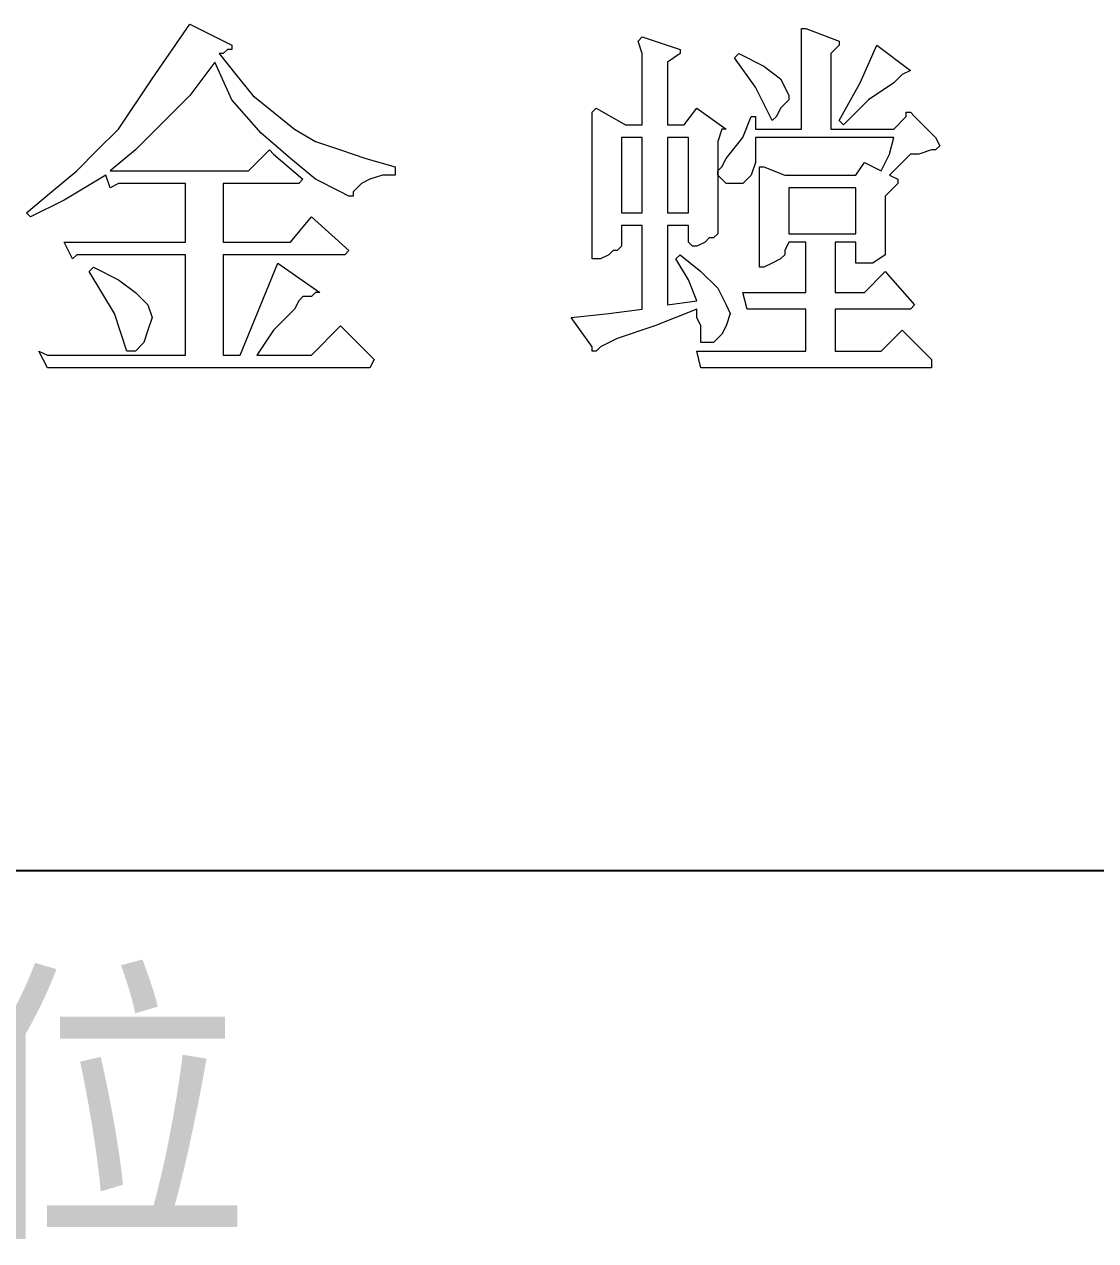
# Model space of a CAD drawing. Header units: millimetres. Extents: x -114775 to 228300, y -175499 to 108657.
# Drawn here: x -86102.6 to -85667.7, y -57708.8 to -57214.9 of the extents above; entities that cross this region are included whole.
import ezdxf
from ezdxf.enums import TextEntityAlignment as Align

# ---------------------------------------------------------------- set-up
doc = ezdxf.new("R2010")
doc.units = ezdxf.units.MM
doc.header["$LTSCALE"] = 1000
doc.layers.get('0').update_dxf_attribs({"linetype": 'CONTINUOUS'})
doc.layers.add('W-图框', color=251, linetype='CONTINUOUS')
doc.styles.add('WORD-2', font='simhei.ttf')
doc.styles.add('WORD-3', font='')
doc.styles.add('黑体', font='simhei.ttf')
doc.styles.get('WORD-3').set_extended_font_data('SimSun')

# ---------------------------------------------------------------- blocks, each defined once
blk = doc.blocks.new('gslogo')
at = {"color": 251, "lineweight": 0}
for p, q in [((5196.375, -2065.357), (5196.844, -2064.68)), ((5196.844, -2064.68), (5197.364, -2064.94)), ((5202.415, -2064.888), (5202.467, -2064.836)), ((5202.467, -2064.836), (5202.936, -2064.992)), ((5204.446, -2064.94), (5204.446, -2064.732)), ((5204.446, -2064.732), (5204.498, -2064.732)), ((5204.498, -2064.732), (5204.914, -2064.888)), ((5197.312, -2064.992), (5197.26, -2065.044)), ((5197.364, -2064.992), (5197.312, -2064.992)), ((5197.364, -2064.94), (5197.364, -2064.992)), ((5202.467, -2065.044), (5202.415, -2064.888)), ((5202.936, -2064.992), (5202.936, -2065.044)), ((5204.446, -2065.201), (5204.446, -2064.94)), ((5204.914, -2064.94), (5204.81, -2065.044)), ((5204.914, -2064.888), (5204.914, -2064.94)), ((5205.175, -2065.409), (5205.383, -2064.94)), ((5205.383, -2064.94), (5205.799, -2065.253)), ((5205.383, -2064.94), (5205.383, -2064.94)), ((5197.156, -2065.149), (5196.844, -2065.565)), ((5197.364, -2065.617), (5197.156, -2065.149)), ((5197.156, -2065.149), (5197.156, -2065.149)), ((5197.26, -2065.044), (5197.208, -2065.044)), ((5197.208, -2065.044), (5197.417, -2065.305)), ((5202.467, -2065.201), (5202.467, -2065.044)), ((5202.936, -2065.044), (5202.779, -2065.149)), ((5202.779, -2065.149), (5202.779, -2065.93)), ((5203.612, -2065.096), (5203.665, -2065.044)), ((5203.873, -2065.461), (5203.612, -2065.096)), ((5203.665, -2065.044), (5203.977, -2065.201)), ((5203.665, -2065.044), (5203.665, -2065.044)), ((5204.81, -2065.044), (5204.81, -2065.982)), ((5197.417, -2065.305), (5197.625, -2065.565)), ((5202.467, -2065.93), (5202.467, -2065.201)), ((5203.977, -2065.201), (5204.185, -2065.357)), ((5204.446, -2065.982), (5204.446, -2065.201)), ((5205.695, -2065.305), (5205.591, -2065.409)), ((5205.799, -2065.253), (5205.695, -2065.305)), ((5205.799, -2065.253), (5205.799, -2065.253)), ((5195.959, -2065.982), (5196.375, -2065.357)), ((5204.081, -2065.877), (5203.873, -2065.461)), ((5204.185, -2065.357), (5204.237, -2065.461)), ((5204.237, -2065.461), (5204.289, -2065.565)), ((5204.914, -2065.877), (5205.175, -2065.409)), ((5205.591, -2065.409), (5205.279, -2065.617)), ((5196.844, -2065.565), (5196.479, -2065.93)), ((5197.729, -2066.034), (5197.364, -2065.617)), ((5197.625, -2065.565), (5197.885, -2065.773)), ((5204.289, -2065.617), (5204.185, -2065.721)), ((5204.289, -2065.565), (5204.289, -2065.617)), ((5205.279, -2065.617), (5204.966, -2065.93)), ((5197.885, -2065.773), (5198.145, -2065.982)), ((5201.842, -2065.773), (5201.894, -2065.721)), ((5201.842, -2065.93), (5201.842, -2065.773)), ((5201.894, -2065.721), (5202.259, -2065.93)), ((5202.988, -2065.93), (5203.144, -2065.721)), ((5203.144, -2065.721), (5203.144, -2065.721)), ((5203.144, -2065.721), (5203.508, -2065.982)), ((5204.185, -2065.721), (5204.133, -2065.825)), ((5205.747, -2065.825), (5205.747, -2065.773)), ((5205.747, -2065.773), (5205.799, -2065.773)), ((5205.799, -2065.773), (5205.851, -2065.825)), ((5196.479, -2065.93), (5196.167, -2066.242)), ((5201.842, -2066.034), (5201.842, -2065.93)), ((5202.259, -2065.93), (5202.467, -2065.93)), ((5202.467, -2065.93), (5202.467, -2065.93)), ((5202.779, -2065.93), (5202.988, -2065.93)), ((5203.717, -2066.086), (5203.821, -2065.825)), ((5203.821, -2065.825), (5203.873, -2065.825)), ((5203.873, -2065.825), (5203.873, -2065.877)), ((5203.873, -2065.877), (5203.873, -2065.982)), ((5204.133, -2065.825), (5204.081, -2065.877)), ((5204.966, -2065.93), (5204.914, -2065.877)), ((5205.591, -2065.982), (5205.747, -2065.825)), ((5205.851, -2065.825), (5206.008, -2065.982)), ((5195.698, -2066.242), (5195.959, -2065.982)), ((5198.093, -2066.346), (5197.729, -2066.034)), ((5198.145, -2065.982), (5198.406, -2066.138)), ((5201.842, -2067.179), (5201.842, -2066.034)), ((5202.467, -2066.086), (5202.207, -2066.086)), ((5202.207, -2066.086), (5202.207, -2067.023)), ((5202.467, -2067.023), (5202.467, -2066.086)), ((5202.779, -2066.086), (5202.779, -2067.023)), ((5203.04, -2066.086), (5202.779, -2066.086)), ((5202.779, -2066.086), (5202.779, -2066.086)), ((5203.04, -2067.023), (5203.04, -2066.086)), ((5203.456, -2065.982), (5203.404, -2066.138)), ((5203.508, -2065.982), (5203.456, -2065.982)), ((5203.508, -2066.346), (5203.717, -2066.086)), ((5203.873, -2065.982), (5204.446, -2065.982)), ((5205.591, -2066.086), (5203.873, -2066.086)), ((5203.873, -2066.086), (5203.873, -2066.398)), ((5204.446, -2065.982), (5204.446, -2065.982)), ((5204.81, -2065.982), (5205.591, -2065.982)), ((5205.539, -2066.294), (5205.591, -2066.086)), ((5206.008, -2065.982), (5206.112, -2066.086)), ((5206.112, -2066.086), (5206.164, -2066.19)), ((5195.438, -2066.502), (5195.698, -2066.242)), ((5196.167, -2066.242), (5195.855, -2066.502)), ((5197.781, -2066.294), (5197.833, -2066.242)), ((5197.833, -2066.242), (5197.885, -2066.294)), ((5198.406, -2066.138), (5198.718, -2066.242)), ((5198.718, -2066.242), (5199.031, -2066.346)), ((5203.404, -2066.138), (5203.404, -2066.919)), ((5206.06, -2066.242), (5205.903, -2066.294)), ((5206.112, -2066.242), (5206.06, -2066.242)), ((5206.164, -2066.19), (5206.112, -2066.242)), ((5197.573, -2066.502), (5197.781, -2066.294)), ((5197.885, -2066.294), (5198.25, -2066.606)), ((5198.406, -2066.606), (5198.093, -2066.346)), ((5199.031, -2066.346), (5199.395, -2066.45)), ((5203.456, -2066.45), (5203.508, -2066.346)), ((5205.435, -2066.502), (5205.539, -2066.294)), ((5205.799, -2066.294), (5205.695, -2066.398)), ((5205.903, -2066.294), (5205.799, -2066.294)), ((5195.126, -2066.763), (5195.438, -2066.502)), ((5195.855, -2066.502), (5195.907, -2066.502)), ((5195.907, -2066.502), (5196.011, -2066.502)), ((5196.011, -2066.502), (5197.573, -2066.502)), ((5199.395, -2066.45), (5199.395, -2066.554)), ((5203.404, -2066.502), (5203.456, -2066.45)), ((5203.404, -2066.554), (5203.404, -2066.502)), ((5203.873, -2066.398), (5203.821, -2066.554)), ((5203.925, -2066.606), (5203.925, -2066.45)), ((5203.925, -2066.45), (5203.977, -2066.45)), ((5203.977, -2066.45), (5204.237, -2066.554)), ((5205.122, -2066.554), (5205.227, -2066.398)), ((5205.227, -2066.398), (5205.227, -2066.398)), ((5205.227, -2066.398), (5205.435, -2066.502)), ((5205.695, -2066.398), (5205.539, -2066.554)), ((5195.802, -2066.554), (5195.282, -2066.867)), ((5195.855, -2066.711), (5195.802, -2066.554)), ((5195.959, -2066.658), (5195.855, -2066.711)), ((5196.063, -2066.658), (5195.959, -2066.658)), ((5196.792, -2066.658), (5196.063, -2066.658)), ((5196.792, -2067.387), (5196.792, -2066.658)), ((5198.198, -2066.658), (5197.26, -2066.658)), ((5197.26, -2066.658), (5197.26, -2067.387)), ((5198.25, -2066.606), (5198.198, -2066.658)), ((5198.718, -2066.763), (5198.406, -2066.606)), ((5198.979, -2066.658), (5198.874, -2066.763)), ((5199.083, -2066.606), (5198.979, -2066.658)), ((5199.239, -2066.554), (5199.083, -2066.606)), ((5199.395, -2066.554), (5199.239, -2066.554)), ((5203.456, -2066.606), (5203.404, -2066.554)), ((5203.508, -2066.658), (5203.456, -2066.606)), ((5203.612, -2066.658), (5203.508, -2066.658)), ((5203.717, -2066.658), (5203.612, -2066.658)), ((5203.821, -2066.554), (5203.717, -2066.658)), ((5203.925, -2066.763), (5203.925, -2066.606)), ((5204.237, -2066.554), (5205.122, -2066.554)), ((5205.643, -2066.658), (5205.487, -2066.815)), ((5205.539, -2066.554), (5205.643, -2066.606)), ((5205.643, -2066.606), (5205.643, -2066.658)), ((5194.813, -2067.023), (5195.126, -2066.763)), ((5198.822, -2066.815), (5198.718, -2066.763)), ((5198.874, -2066.815), (5198.822, -2066.815)), ((5198.874, -2066.763), (5198.874, -2066.815)), ((5203.925, -2067.387), (5203.925, -2066.763)), ((5205.122, -2066.711), (5204.289, -2066.711)), ((5204.289, -2066.711), (5204.289, -2067.283)), ((5205.122, -2067.283), (5205.122, -2066.711)), ((5205.487, -2066.815), (5205.487, -2067.179)), ((5195.282, -2066.867), (5194.865, -2067.075)), ((5203.404, -2066.919), (5203.404, -2067.231)), ((5194.865, -2067.075), (5194.813, -2067.023)), ((5198.093, -2067.387), (5198.354, -2067.075)), ((5198.354, -2067.075), (5198.822, -2067.492)), ((5202.207, -2067.023), (5202.467, -2067.023)), ((5202.467, -2067.023), (5202.467, -2067.023)), ((5202.779, -2067.023), (5203.04, -2067.023)), ((5201.842, -2067.387), (5201.842, -2067.179)), ((5202.467, -2067.179), (5202.207, -2067.179)), ((5202.207, -2067.179), (5202.207, -2067.439)), ((5202.467, -2068.22), (5202.467, -2067.179)), ((5203.04, -2067.179), (5202.779, -2067.179)), ((5202.779, -2067.179), (5202.779, -2068.168)), ((5203.04, -2067.387), (5203.04, -2067.179)), ((5203.404, -2067.283), (5203.352, -2067.335)), ((5203.404, -2067.231), (5203.404, -2067.283)), ((5204.289, -2067.283), (5205.122, -2067.283)), ((5205.122, -2067.283), (5205.122, -2067.283)), ((5205.487, -2067.179), (5205.487, -2067.283)), ((5205.487, -2067.283), (5205.487, -2067.387)), ((5195.386, -2067.596), (5195.282, -2067.387)), ((5195.282, -2067.387), (5195.386, -2067.387)), ((5195.386, -2067.387), (5195.49, -2067.387)), ((5195.49, -2067.387), (5196.792, -2067.387)), ((5197.26, -2067.387), (5198.093, -2067.387)), ((5201.842, -2067.544), (5201.842, -2067.387)), ((5202.207, -2067.439), (5202.155, -2067.492)), ((5202.207, -2067.439), (5202.207, -2067.439)), ((5203.092, -2067.439), (5203.04, -2067.387)), ((5203.04, -2067.387), (5203.04, -2067.387)), ((5203.144, -2067.439), (5203.092, -2067.439)), ((5203.248, -2067.387), (5203.144, -2067.439)), ((5203.3, -2067.335), (5203.248, -2067.387)), ((5203.352, -2067.335), (5203.3, -2067.335)), ((5203.925, -2067.648), (5203.925, -2067.387)), ((5204.289, -2067.387), (5204.237, -2067.492)), ((5204.498, -2067.387), (5204.289, -2067.387)), ((5204.498, -2068.012), (5204.498, -2067.387)), ((5205.122, -2067.387), (5204.862, -2067.387)), ((5204.862, -2067.387), (5204.862, -2068.012)), ((5205.122, -2067.596), (5205.122, -2067.387)), ((5205.487, -2067.387), (5205.487, -2067.492)), ((5195.438, -2067.544), (5195.386, -2067.596)), ((5195.542, -2067.544), (5195.438, -2067.544)), ((5196.792, -2067.544), (5195.542, -2067.544)), ((5196.792, -2068.793), (5196.792, -2067.544)), ((5198.77, -2067.544), (5197.26, -2067.544)), ((5197.26, -2067.544), (5197.26, -2068.793)), ((5198.822, -2067.492), (5198.77, -2067.544)), ((5201.842, -2067.596), (5201.842, -2067.544)), ((5201.894, -2067.596), (5201.842, -2067.596)), ((5201.946, -2067.596), (5201.894, -2067.596)), ((5202.05, -2067.544), (5201.946, -2067.596)), ((5202.103, -2067.492), (5202.05, -2067.544)), ((5202.155, -2067.492), (5202.103, -2067.492)), ((5202.884, -2067.596), (5202.936, -2067.544)), ((5203.04, -2067.856), (5202.884, -2067.596)), ((5202.936, -2067.544), (5203.196, -2067.752)), ((5204.185, -2067.596), (5204.081, -2067.648)), ((5204.237, -2067.544), (5204.185, -2067.596)), ((5204.237, -2067.492), (5204.237, -2067.544)), ((5205.122, -2067.648), (5205.122, -2067.596)), ((5205.487, -2067.544), (5205.331, -2067.648)), ((5205.487, -2067.492), (5205.487, -2067.492)), ((5205.487, -2067.492), (5205.487, -2067.544)), ((5195.594, -2067.752), (5195.646, -2067.7)), ((5195.907, -2068.273), (5195.594, -2067.752)), ((5195.646, -2067.7), (5195.959, -2067.856)), ((5195.646, -2067.7), (5195.646, -2067.7)), ((5197.469, -2068.793), (5197.937, -2067.648)), ((5197.937, -2067.648), (5198.458, -2068.012)), ((5203.196, -2067.752), (5203.404, -2067.96)), ((5203.925, -2067.7), (5203.925, -2067.648)), ((5203.977, -2067.7), (5203.925, -2067.7)), ((5203.925, -2067.7), (5203.925, -2067.7)), ((5204.081, -2067.648), (5203.977, -2067.7)), ((5205.331, -2067.648), (5205.122, -2067.648)), ((5205.122, -2067.648), (5205.122, -2067.648)), ((5205.227, -2068.012), (5205.487, -2067.752)), ((5205.487, -2067.752), (5205.851, -2068.168)), ((5195.959, -2067.856), (5196.167, -2068.012)), ((5203.144, -2068.116), (5203.04, -2067.856)), ((5196.167, -2068.012), (5196.323, -2068.168)), ((5198.406, -2068.012), (5198.354, -2068.064)), ((5198.458, -2068.012), (5198.406, -2068.012)), ((5203.404, -2067.96), (5203.508, -2068.168)), ((5203.769, -2068.22), (5203.717, -2068.012)), ((5203.717, -2068.012), (5203.769, -2068.012)), ((5203.769, -2068.012), (5203.873, -2068.012)), ((5203.873, -2068.012), (5204.498, -2068.012)), ((5204.862, -2068.012), (5205.227, -2068.012)), ((5196.323, -2068.168), (5196.375, -2068.325)), ((5198.198, -2068.116), (5198.145, -2068.22)), ((5198.25, -2068.064), (5198.198, -2068.116)), ((5198.302, -2068.064), (5198.25, -2068.064)), ((5198.354, -2068.064), (5198.302, -2068.064)), ((5202.779, -2068.168), (5203.144, -2068.116)), ((5203.508, -2068.168), (5203.56, -2068.273)), ((5205.851, -2068.168), (5205.799, -2068.22)), ((5196.063, -2068.741), (5195.907, -2068.273)), ((5196.375, -2068.325), (5196.323, -2068.481)), ((5198.145, -2068.22), (5197.885, -2068.481)), ((5201.582, -2068.325), (5202.05, -2068.273)), ((5201.842, -2068.689), (5201.582, -2068.325)), ((5202.05, -2068.273), (5202.467, -2068.22)), ((5203.144, -2068.22), (5202.623, -2068.429)), ((5203.144, -2068.325), (5203.144, -2068.22)), ((5203.196, -2068.429), (5203.144, -2068.325)), ((5203.56, -2068.273), (5203.508, -2068.429)), ((5203.821, -2068.22), (5203.769, -2068.22)), ((5203.925, -2068.22), (5203.821, -2068.22)), ((5204.498, -2068.22), (5203.925, -2068.22)), ((5204.498, -2068.741), (5204.498, -2068.22)), ((5205.799, -2068.22), (5204.862, -2068.22)), ((5204.862, -2068.22), (5204.862, -2068.741)), ((5196.323, -2068.481), (5196.271, -2068.637)), ((5197.885, -2068.481), (5197.677, -2068.793)), ((5198.354, -2068.793), (5198.718, -2068.429)), ((5198.718, -2068.429), (5199.135, -2068.845)), ((5202.623, -2068.429), (5202.155, -2068.585)), ((5203.196, -2068.533), (5203.196, -2068.429)), ((5203.508, -2068.429), (5203.456, -2068.533)), ((5205.435, -2068.741), (5205.695, -2068.481)), ((5205.695, -2068.481), (5206.06, -2068.845)), ((5196.271, -2068.637), (5196.167, -2068.741)), ((5202.155, -2068.585), (5201.946, -2068.689)), ((5203.196, -2068.637), (5203.196, -2068.533)), ((5203.248, -2068.637), (5203.196, -2068.637)), ((5203.196, -2068.637), (5203.196, -2068.637)), ((5203.352, -2068.637), (5203.248, -2068.637)), ((5203.456, -2068.533), (5203.352, -2068.637)), ((5195.074, -2068.949), (5194.969, -2068.741)), ((5194.969, -2068.741), (5195.074, -2068.793)), ((5195.074, -2068.793), (5195.178, -2068.793)), ((5195.178, -2068.793), (5196.792, -2068.793)), ((5196.167, -2068.741), (5196.063, -2068.741)), ((5197.26, -2068.793), (5197.469, -2068.793)), ((5197.677, -2068.793), (5198.354, -2068.793)), ((5201.842, -2068.741), (5201.842, -2068.689)), ((5201.894, -2068.741), (5201.842, -2068.741)), ((5201.842, -2068.741), (5201.842, -2068.741)), ((5201.946, -2068.689), (5201.894, -2068.741)), ((5203.196, -2068.949), (5203.144, -2068.741)), ((5203.144, -2068.741), (5203.248, -2068.741)), ((5203.248, -2068.741), (5203.352, -2068.741)), ((5203.352, -2068.741), (5204.498, -2068.741)), ((5204.862, -2068.741), (5205.435, -2068.741)), ((5195.126, -2068.949), (5195.074, -2068.949)), ((5195.23, -2068.949), (5195.126, -2068.949)), ((5199.083, -2068.949), (5195.23, -2068.949)), ((5199.135, -2068.845), (5199.083, -2068.949)), ((5203.3, -2068.949), (5203.196, -2068.949)), ((5203.352, -2068.949), (5203.3, -2068.949)), ((5206.06, -2068.949), (5203.352, -2068.949)), ((5206.06, -2068.845), (5206.06, -2068.949))]:
    blk.add_line(p, q, dxfattribs=at)
blk = doc.blocks.new('A2 图框')
at = {"layer": 'W-图框', "ltscale": 0.01}
blk.add_line((-6, 368), (-58, 368), dxfattribs=at)
at = {"layer": 'W-图框', "xscale": 0.6533317239809548, "yscale": 0.6533317239809548, "zscale": 0.6533317239809548}
blk.add_blockref('gslogo', (-3426.4805, 1723.7952), dxfattribs=at)
at = {"layer": 'W-图框', "lineweight": 0, "style": '黑体'}
blk.add_text('              设计单位', height=1.8, dxfattribs=at).set_placement((-57.6848, 365.2))
at = {"layer": 'W-图框', "color": 35, "lineweight": 0, "style": 'WORD-3', "width": 0.65}
blk.add_attdef('建设单位', text='', height=3, dxfattribs=at).set_placement((-32, 300.4859), align=Align.MIDDLE)
at = {"layer": 'W-图框', "color": 35, "ltscale": 1000, "style": 'WORD-2'}
for tag, height, width, p in [('项目名称英文翻译', 3.5, 0.8, (-21.1399, 246.2774)), ('项目名称', 7, 0.7, (-41.3755, 246.2774)), ('项目名称', 7, 0.7, (-30.7322, 246.2774))]:
    blk.add_attdef(tag, text='', height=height, rotation=90, dxfattribs=dict(at, width=width)).set_placement(p, align=Align.MIDDLE)
at = {"layer": 'W-图框', "color": 35, "lineweight": 0, "style": 'WORD-2'}
for tag, p in [('2013.01.01', (-41.4627, 175.9961)), ('2013.03.01', (-13.4242, 175.9961)), ('2013.05.01', (-41.4627, 168.9961)), ('2013.06.01', (-13.4242, 168.9961)), ('2013.08.01', (-41.4627, 161.9961)), ('2013.09.01', (-13.4242, 161.9961)), ('2013.09.01', (-32, 112.9961))]:
    blk.add_attdef(tag, text='', height=1.8, dxfattribs=at).set_placement(p, align=Align.MIDDLE)
at = {"layer": 'W-图框', "color": 35, "ltscale": 1000, "style": 'WORD-2', "width": 0.78}
blk.add_attdef('FS2011000', text='', height=3.5, dxfattribs=at).set_placement((-32, 11.4521), align=Align.MIDDLE)

msp = doc.modelspace()

# ---------------------------------------------------------------- block references
at = {"layer": 'W-图框', "xscale": 50, "yscale": 50, "zscale": 50}
msp.add_blockref('A2 图框', (-84474.53, -75958.6), dxfattribs=at)

doc.saveas('drawing.dxf')
